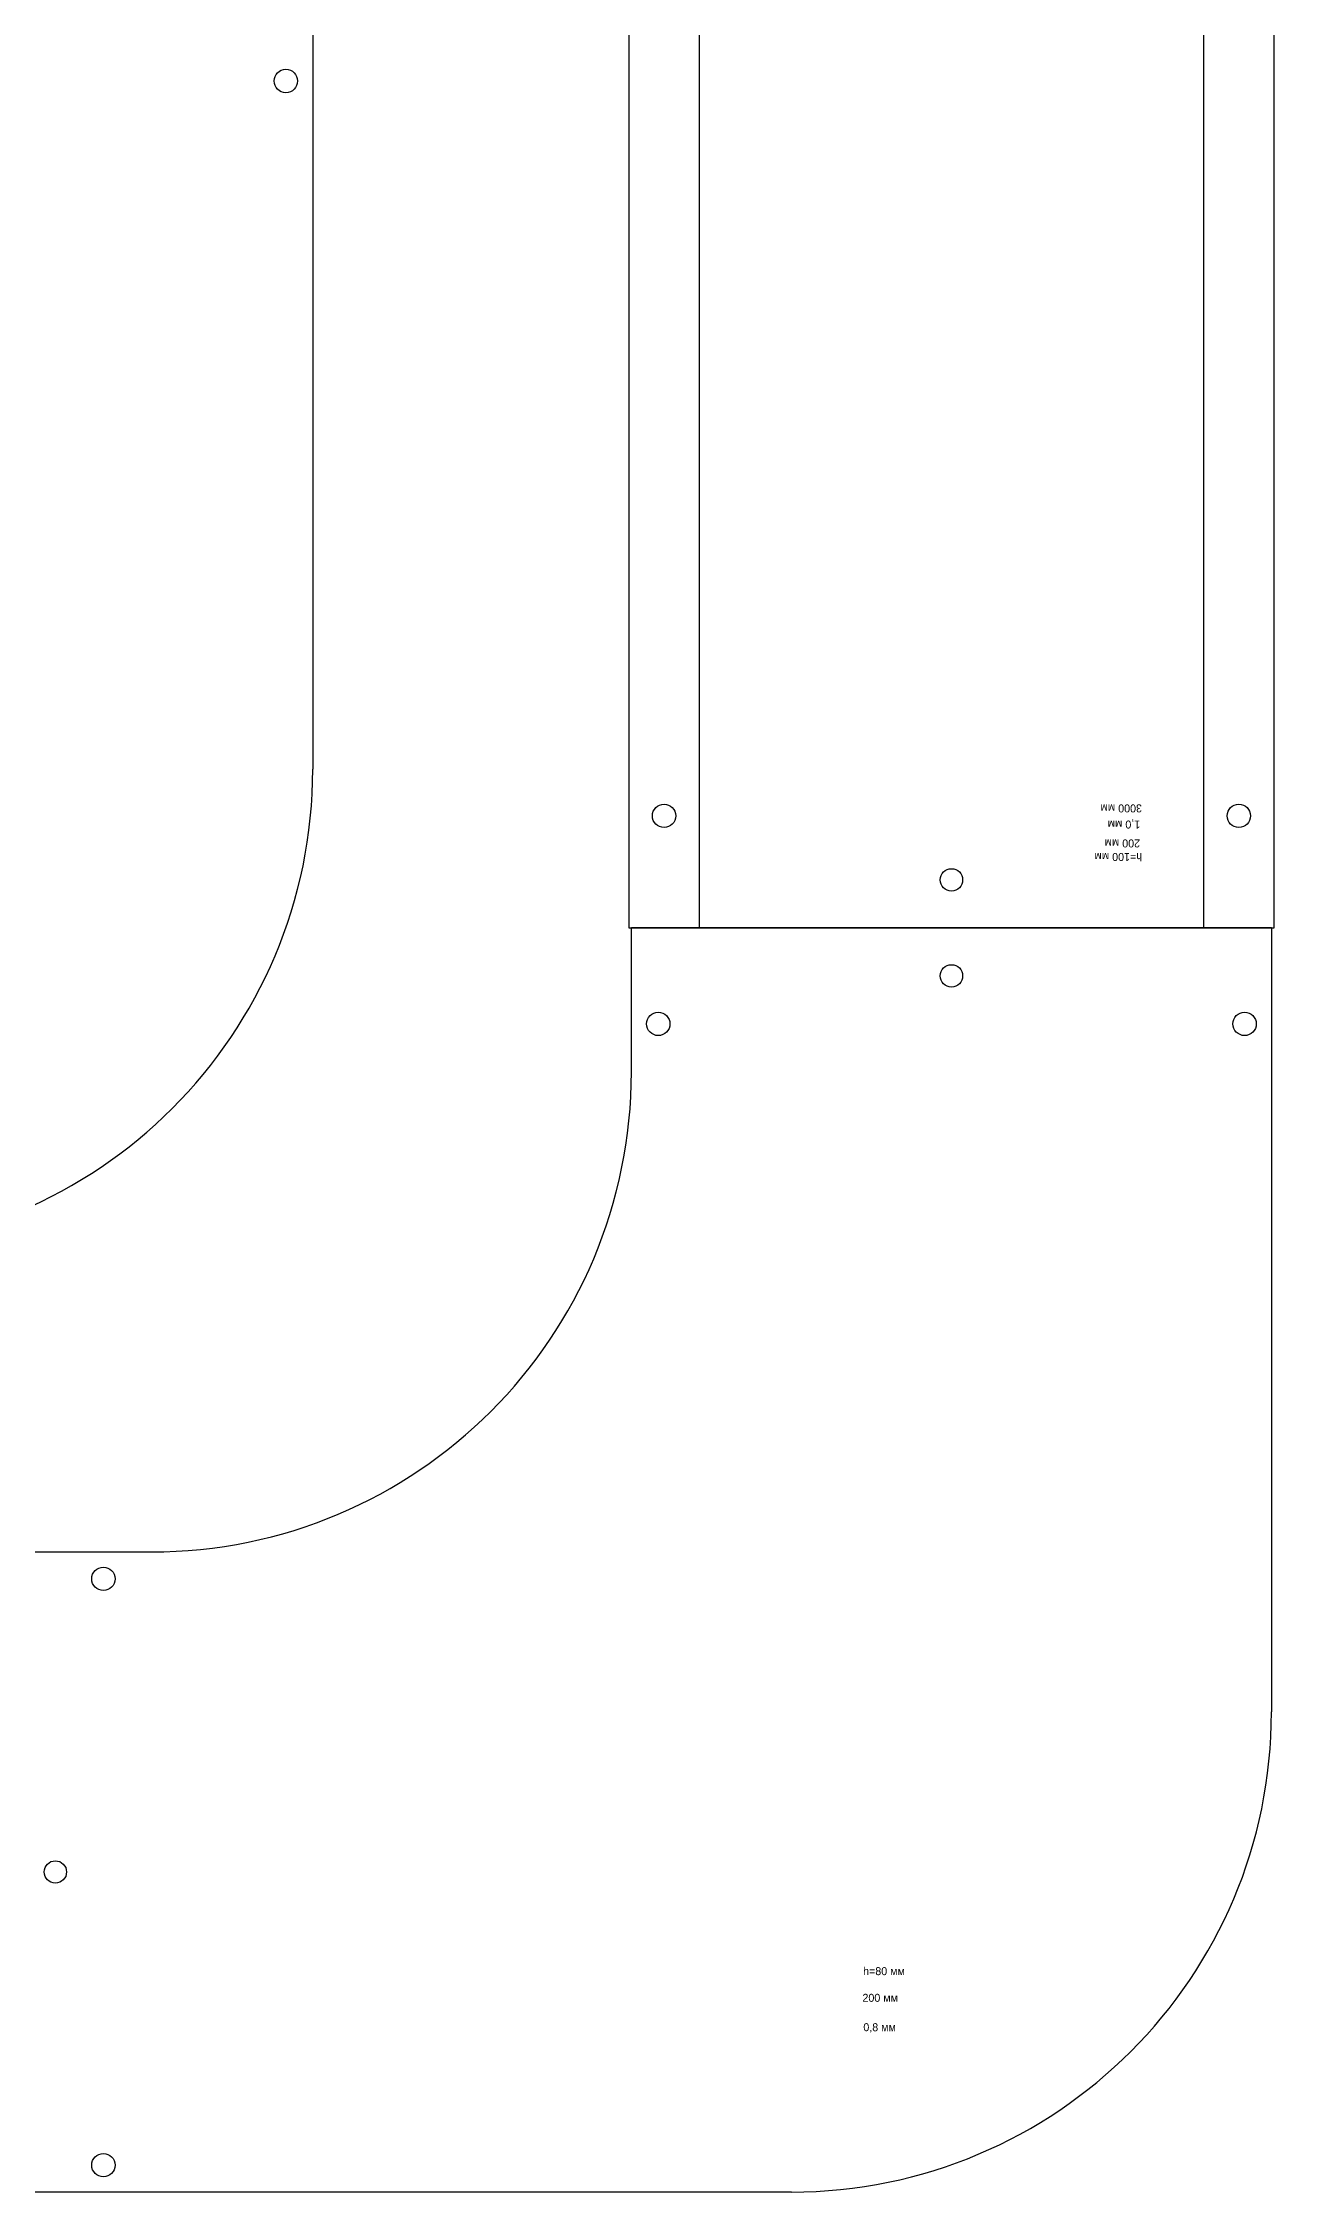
# Model space of a CAD drawing. Header units: millimetres. Extents: x -42533 to 645315, y 3457 to 82611.
# Drawn here: x 198104 to 198489, y 41364 to 42035 of the extents above; entities that cross this region are included whole.
import ezdxf
from ezdxf.enums import TextEntityAlignment as Align

# ---------------------------------------------------------------- set-up
doc = ezdxf.new("R2018")
doc.units = ezdxf.units.MM
doc.layers.add('ЭОМ_Лотки авар.', color=1, linetype='Continuous')
doc.layers.add('ЭОМ_Лотки рабочие', color=5, linetype='Continuous')
doc.styles.get("Standard").update_dxf_attribs({"font": 'arial.ttf'})

# ---------------------------------------------------------------- blocks, each defined once
blk = doc.blocks.new('*U36')
at = {"color": 0, "linetype": 'ByBlock', "lineweight": -2}
for p, q in [((100, 295), (-100, 295)), ((-100, 250), (-100, 295)), ((100, 295), (100, 50)), ((-295, 100), (-295, -100)), ((-295, 100), (-250, 100)), ((-50, -100), (-295, -100))]:
    blk.add_line(p, q, dxfattribs=at)
for centre, radius in [((0, 280), 3.5), ((-91.6, 265), 3.65), ((91.6, 265), 3.65), ((-265, 91.6), 3.65), ((-280, 0), 3.5), ((-265, -91.6), 3.65)]:
    blk.add_circle(centre, radius, dxfattribs=at)
for centre in [(-250, 250), (-50, 50)]:
    blk.add_arc(centre, 150, 270, 0, dxfattribs=at)
at = {"color": 0, "linetype": 'ByBlock', "lineweight": -2, "flags": 9}
for tag, p in [('НАИМЕНОВАНИЕ', (-27.71, -11.07)), ('АРТИКУЛ', (-26.88, -16.78)), ('ПРИМЕЧАНИЕ', (-27.44, -22.91))]:
    blk.add_attdef(tag, p, '', height=2.5, dxfattribs=at)
at = {"color": 0, "linetype": 'ByBlock', "lineweight": -2, "flags": 104}
for tag, p in [('ВЫСОТА', (-27.6, -29.74)), ('ШИРИНА', (-27.81, -38.07)), ('ТОЛЩИНА', (-27.53, -47.26))]:
    blk.add_attdef(tag, text='', height=2.5, dxfattribs=at).set_placement(p, align=Align.TOP_LEFT)
blk = doc.blocks.new('*U290')
at = {"color": 0, "linetype": 'Continuous', "lineweight": 25}
for p, q in [((-78.78, -26281.75), (-78.8, 0)), ((78.82, -26281.75), (78.8, 0))]:
    blk.add_line(p, q, dxfattribs=at)
blk.add_lwpolyline([(100.82, -26281.75), (100.8, 0), (-100.8, 0), (-100.78, -26281.75)], close=True, dxfattribs=at)
at = {"color": 0, "linetype": 'ByBlock', "lineweight": -2}
blk.add_circle((0, -15), 3.5, dxfattribs=at)
at = {"color": 0, "linetype": 'Continuous', "lineweight": 25}
for centre, radius in [((0, -15), 3.5), ((-89.8, -35), 3.65), ((89.8, -35), 3.65)]:
    blk.add_circle(centre, radius, dxfattribs=at)
at = {"color": 0, "flags": 9}
for tag, p in [('АРТИКУЛ', (-59.7, -11.85)), ('НАИМЕНОВАНИЕ', (-59.12, -7.02)), ('ПРИМЕЧАНИЕ', (-58.82, -17.26))]:
    blk.add_attdef(tag, text='', height=2.5, dxfattribs=at).set_placement(p, align=Align.TOP_LEFT)
at = {"color": 0, "lineweight": 30, "flags": 104}
for tag, p in [('ВЫСОТА', (-59.61, -20.92)), ('ШИРИНА', (-58.94, -25.15)), ('ТОЛЩИНА', (-58.99, -31.04)), ('ДЛИНА', (-59.54, -36.09))]:
    blk.add_attdef(tag, text='', height=2.5, dxfattribs=at).set_placement(p, align=Align.TOP_LEFT)

msp = doc.modelspace()

# ---------------------------------------------------------------- block references
at = {"layer": 'ЭОМ_Лотки авар.', "color": 1}
ref = msp.add_blockref('*U36', (198088.23, 41758.34), dxfattribs=at)
lines = msp.add_mtext('h=80 мм', dxfattribs={"layer": '0', "color": 0, "linetype": 'ByBlock', "lineweight": -2, "insert": (198060.63, 41728.6), "char_height": 2.5, "attachment_point": 1})
ref.add_attrib('ВЫСОТА', '', (198060.63, 41728.6), dxfattribs={"flags": 64}).embed_mtext(lines)
lines = msp.add_mtext('200 мм', dxfattribs={"layer": '0', "color": 0, "linetype": 'ByBlock', "lineweight": -2, "insert": (198060.42, 41720.27), "char_height": 2.5, "attachment_point": 1})
ref.add_attrib('ШИРИНА', '', (198060.42, 41720.27), dxfattribs={"flags": 64}).embed_mtext(lines)
lines = msp.add_mtext('0,8 мм', dxfattribs={"layer": '0', "color": 0, "linetype": 'ByBlock', "lineweight": -2, "insert": (198060.7, 41711.09), "char_height": 2.5, "attachment_point": 1})
ref.add_attrib('ТОЛЩИНА', '', (198060.7, 41711.09), dxfattribs={"flags": 64}).embed_mtext(lines)
at = {"layer": 'ЭОМ_Лотки рабочие'}
ref = msp.add_blockref('*U290', (198387.8, 41758.71), dxfattribs=dict(at, rotation=180))
lines = msp.add_mtext('3000 мм', dxfattribs={"layer": '0', "color": 0, "insert": (198447.34, 41794.8), "char_height": 2.5, "attachment_point": 1, "rotation": 180})
ref.add_attrib('ДЛИНА', '', (198447.34, 41794.8)).embed_mtext(lines)
lines = msp.add_mtext('1,0 мм', dxfattribs={"layer": '0', "color": 0, "insert": (198446.79, 41789.75), "char_height": 2.5, "attachment_point": 1, "rotation": 180})
ref.add_attrib('ТОЛЩИНА', '', (198446.79, 41789.75)).embed_mtext(lines)
lines = msp.add_mtext('h=100 мм', dxfattribs={"layer": '0', "color": 0, "insert": (198447.4, 41779.62), "char_height": 2.5, "attachment_point": 1, "rotation": 180})
ref.add_attrib('ВЫСОТА', '', (198447.4, 41779.62)).embed_mtext(lines)
lines = msp.add_mtext('200 мм', dxfattribs={"layer": '0', "color": 0, "insert": (198446.74, 41783.86), "char_height": 2.5, "attachment_point": 1, "rotation": 180})
ref.add_attrib('ШИРИНА', '', (198446.74, 41783.86)).embed_mtext(lines)
ref = msp.add_blockref('*U36', (198387.8, 41463.71), dxfattribs=at)
lines = msp.add_mtext('h=80 мм', dxfattribs={"layer": '0', "color": 0, "linetype": 'ByBlock', "lineweight": -2, "insert": (198360.2, 41433.97), "char_height": 2.5, "attachment_point": 1})
ref.add_attrib('ВЫСОТА', '', (198360.2, 41433.97), dxfattribs={"flags": 64}).embed_mtext(lines)
lines = msp.add_mtext('200 мм', dxfattribs={"layer": '0', "color": 0, "linetype": 'ByBlock', "lineweight": -2, "insert": (198359.99, 41425.64), "char_height": 2.5, "attachment_point": 1})
ref.add_attrib('ШИРИНА', '', (198359.99, 41425.64), dxfattribs={"flags": 64}).embed_mtext(lines)
lines = msp.add_mtext('0,8 мм', dxfattribs={"layer": '0', "color": 0, "linetype": 'ByBlock', "lineweight": -2, "insert": (198360.27, 41416.45), "char_height": 2.5, "attachment_point": 1})
ref.add_attrib('ТОЛЩИНА', '', (198360.27, 41416.45), dxfattribs={"flags": 64}).embed_mtext(lines)

doc.saveas('drawing.dxf')
